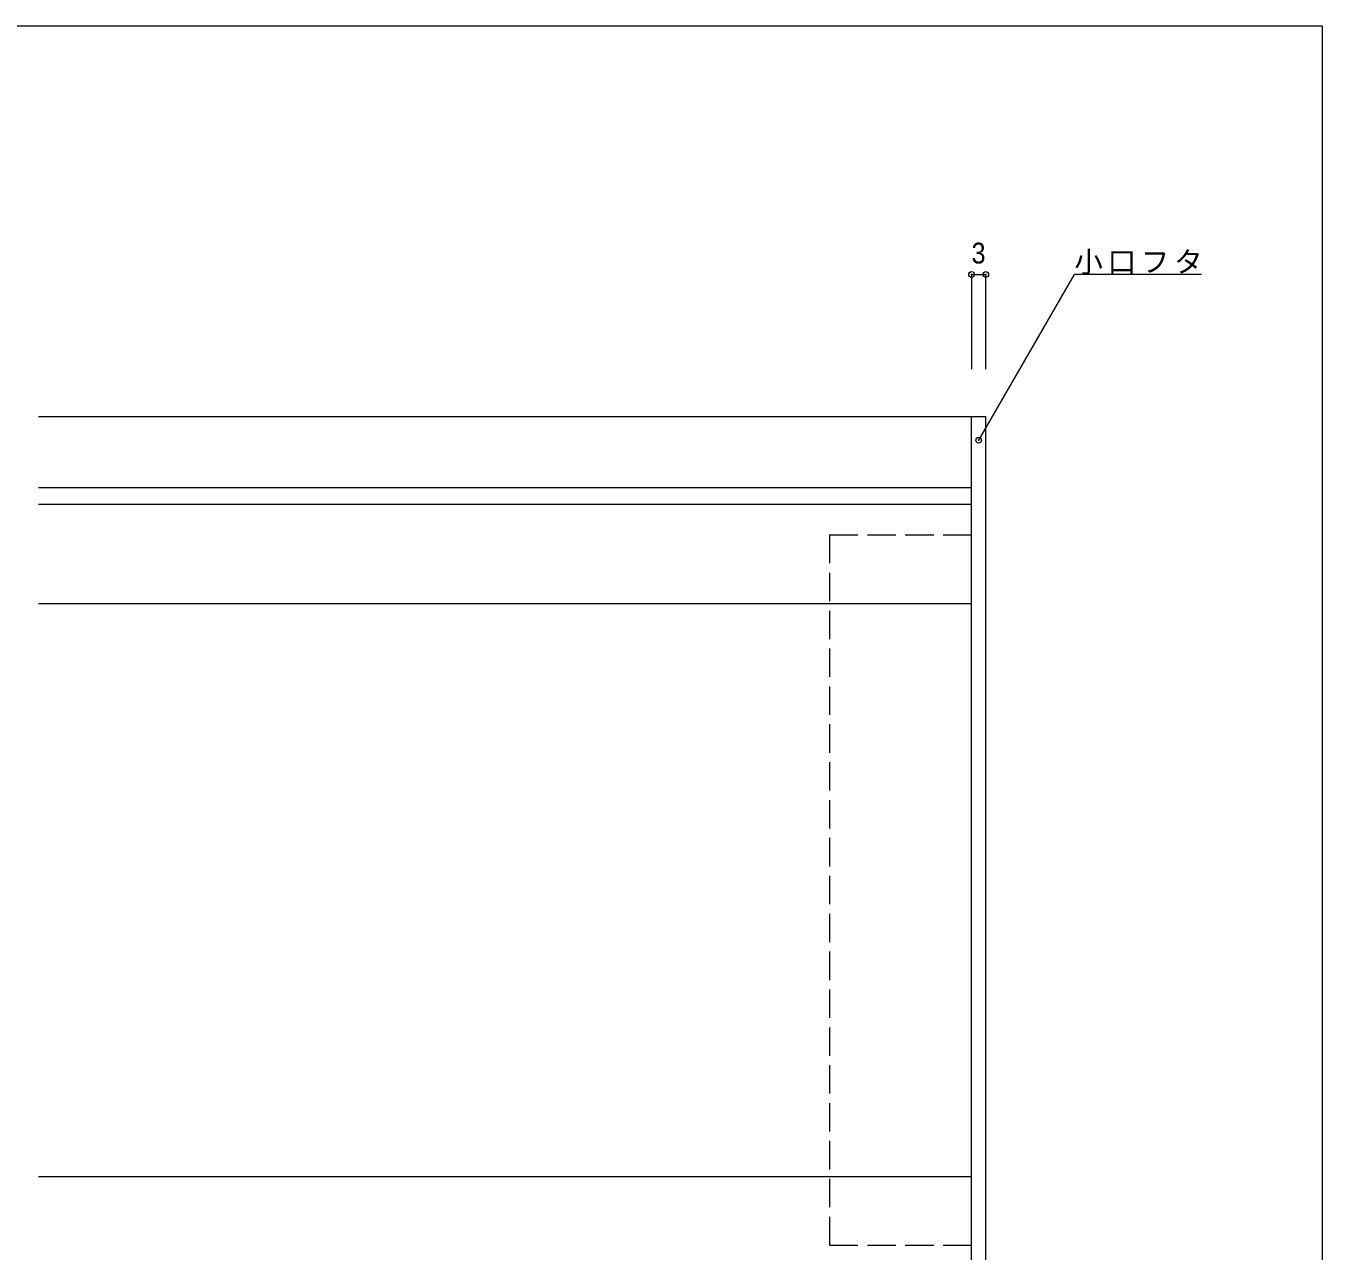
# Model space of a CAD drawing. Units: millimetres at full size, sheet at 1:2; details may follow other scales. Extents: x -282 to 282, y -195 to 195.
# Drawn here: x 8.4 to 282, y -63.8 to 195 of the extents above; entities that cross this region are included whole.
import ezdxf
from ezdxf.enums import TextEntityAlignment as Align

# ---------------------------------------------------------------- set-up
doc = ezdxf.new("R2010")
doc.units = ezdxf.units.MM
doc.header["$LTSCALE"] = 2
doc.header["$PDMODE"] = 32
doc.header["$PDSIZE"] = 1.2
doc.linetypes.add('DASHED3', pattern=[4, 3, -1])
for name, color, linetype, lineweight in [('4-0_ＫＢ製品', 2, 'Continuous', 9), ('4-3_寸法', 4, 'Continuous', 9), ('4-4_引出線字', 4, 'Continuous', 9), ('4-8_他製品', 7, 'DASHED3', 9), ('4-A_ベース', 3, 'Continuous', 9), ('F-0_図面枠', 5, 'Continuous', 9)]:
    doc.layers.add(name, color=color, linetype=linetype, lineweight=lineweight)
doc.layers.add('4-5_文字', color=7, linetype='Continuous')
doc.styles.add('HGｺﾞｼｯｸM', font='')
doc.styles.get('HGｺﾞｼｯｸM').set_extended_font_data('HGｺﾞｼｯｸM')

msp = doc.modelspace()

# ---------------------------------------------------------------- linework, layer by layer
at = {"layer": '4-0_ＫＢ製品'}
for p, q in [((211, -107.5), (211, 112.5)), ((11, 97.5), (208, 97.5)), ((11, 94), (208, 94)), ((11, 73), (208, 73)), ((11, -48), (208, -48))]:
    msp.add_line(p, q, dxfattribs=at)
msp.add_lwpolyline([(208, -107.5), (208, 112.5), (211, 112.5)], dxfattribs=at)
at = {"layer": '4-3_寸法'}
for p, q in [((208, 142.5), (208, 122.5)), ((208, 142.5), (211, 142.5)), ((211, 122.5), (211, 142.5))]:
    msp.add_line(p, q, dxfattribs=at)
for p in [(208, 142.5), (211, 142.5)]:
    msp.add_point(p, dxfattribs=at)
at = {"layer": '4-4_引出線字'}
for p in [(209.5, 107.5), (256.573, 142.5)]:
    msp.add_line(p, (229.707, 142.5), dxfattribs=at)
msp.add_point((209.5, 107.5), dxfattribs=at)
at = {"layer": '4-8_他製品'}
for p, q in [((178, 87.5), (178, -62.5)), ((178, 87.5), (208, 87.5)), ((178, -62.5), (208, -62.5))]:
    msp.add_line(p, q, dxfattribs=at)
at = {"layer": '4-A_ベース'}
msp.add_line((11, 112.5), (208, 112.5), dxfattribs=at)
at = {"layer": 'F-0_図面枠'}
for p, q in [((-282, 195), (282, 195)), ((282, 195), (282, -195))]:
    msp.add_line(p, q, dxfattribs=at)

# ---------------------------------------------------------------- texts
at = {"layer": '4-3_寸法', "color": 7, "style": 'HGｺﾞｼｯｸM', "width": 0.9}
msp.add_text('3', height=4.399, dxfattribs=at).set_placement((208, 143.5), align=Align.BOTTOM_LEFT)
at = {"layer": '4-5_文字', "insert": (229.707, 142.5), "char_height": 4.399, "attachment_point": 7, "style": 'HGｺﾞｼｯｸM'}
msp.add_mtext('\\T1.17;小口フタ', dxfattribs=at)

doc.saveas('drawing.dxf')
